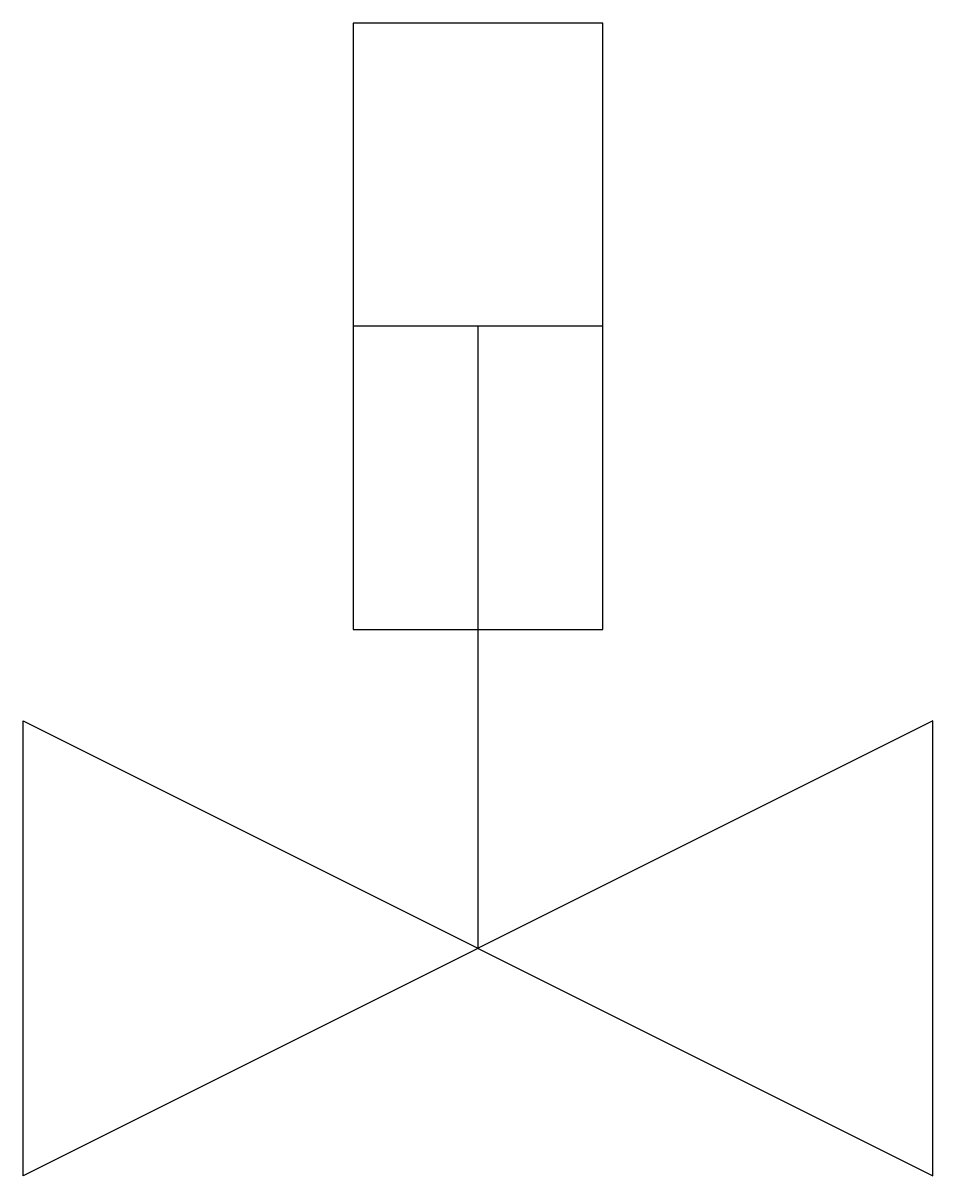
# Model space of a CAD drawing. Header units: millimetres. Extents: x -150 to 150, y -75 to 305.
import ezdxf

# ---------------------------------------------------------------- set-up
doc = ezdxf.new("R2010")
doc.units = ezdxf.units.MM

msp = doc.modelspace()

# ---------------------------------------------------------------- linework, layer by layer
at = {"color": 0, "linetype": 'ByBlock', "lineweight": -2}
for p, q in [((41.19, 305), (-41.19, 305)), ((-41.19, 305), (-41.19, 105.13)), ((41.19, 105.13), (41.19, 305)), ((41.19, 205.06), (-41.19, 205.06)), ((0, 0), (0, 205.06)), ((-41.19, 105.13), (41.19, 105.13))]:
    msp.add_line(p, q, dxfattribs=at)
msp.add_lwpolyline([(-150, -75), (-150, 75), (150, -75), (150, 75)], close=True, dxfattribs=at)

doc.saveas('drawing.dxf')
